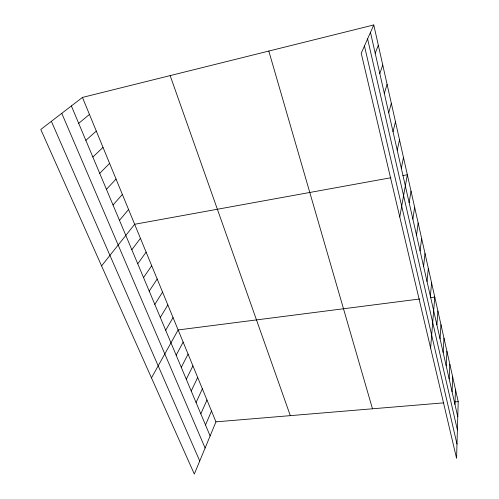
<?xml version="1.0" encoding="UTF-8"?>
<svg xmlns="http://www.w3.org/2000/svg" width="499" height="499" viewBox="0 0 499 499"><rect width="100%" height="100%" fill="white"/><g stroke="black" fill="none" stroke-linecap="round" stroke-linejoin="round"><path stroke-width="0.75" d="M373.776 24.95L458.213 401.639L456.579 458.35L361.226 53.243L373.776 24.95L82.454 97.424L40.787 129.472L194.323 474.05L215.955 421.848L82.454 97.424M454.957 404.44L455.475 389.407M452.088 391.802L452.68 376.945M449.169 378.922L449.836 364.251M446.187 365.798L446.936 351.321M443.149 352.413L443.979 338.141M440.049 338.771L440.973 324.712M436.887 324.855L437.904 311.02M430.612 348.04L434.772 297.067L430.25 297.647M430.375 296.169L431.585 282.833M427.019 281.392L428.329 268.319M423.595 266.304L425.011 253.504M420.096 250.897L421.624 238.397M416.522 235.172L418.162 222.978M412.873 219.111L414.638 207.235M409.149 202.694L411.033 191.161M399.755 216.94L407.352 174.75L402.868 175.567M401.327 168.263L403.479 157.472M397.229 150.193L399.524 139.807M393.025 131.699L395.47 121.75M388.727 112.774L391.328 103.274M384.33 93.394L387.093 84.368M379.82 73.546L382.758 65.026M375.204 53.218L378.317 45.228M205.513 424.986L211.501 411.02M200.829 413.846L206.973 400.017M196.07 402.518L202.369 388.827M191.223 390.991L197.685 377.45M186.289 379.265L192.926 365.879M181.274 367.333L188.079 354.109M176.172 355.194L183.152 342.133M151.478 377.886L178.143 329.951L419.709 298.995M165.687 330.251L173.041 317.557M160.298 317.445L167.851 304.939M154.815 304.396L162.562 292.096M149.226 291.11L157.185 279.022M143.537 277.575L151.708 265.711M137.736 263.784L146.126 252.151M131.83 249.731L140.444 238.341M101.578 265.905L134.655 224.276L390.91 177.738M119.479 220.358L128.574 209.499M113.023 205.002L122.374 194.435M106.437 189.339L116.055 179.072M99.719 173.346L109.605 163.398M92.851 157.023L103.025 147.405M85.847 140.356L96.307 131.087M78.692 123.334L89.452 114.433M215.955 421.848L443.636 402.855M454.377 401.963L458.213 401.639M51.378 121.326L199.737 460.982M61.77 113.335L205.108 448.033M71.376 105.944L210.116 435.939M170.153 75.605L290.318 415.648M268.811 51.066L372.485 408.793M364.457 45.97L456.99 444.054M367.595 38.885L457.396 429.951M370.476 32.385L457.776 416.84"/></g></svg>
